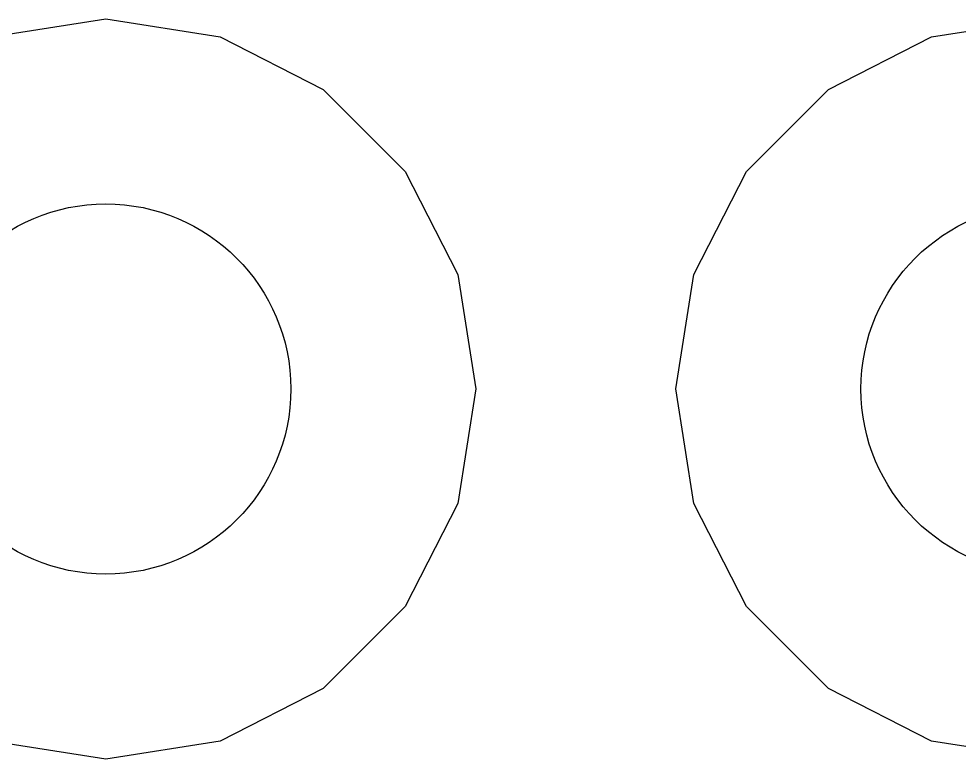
# Model space of a CAD drawing. Header units: millimetres. Extents: x -3894 to -3474, y -291 to 6.
# Drawn here: x -3722.044 to -3721.028, y -97.137 to -96.337 of the extents above; entities that cross this region are included whole.
import ezdxf

# ---------------------------------------------------------------- set-up
doc = ezdxf.new("R2010")
doc.units = ezdxf.units.MM
doc.layers.add('BLACK', color=7, linetype='Continuous')

msp = doc.modelspace()

# ---------------------------------------------------------------- linework, layer by layer
at = {"layer": 'BLACK', "linetype": 'Continuous'}
for p, q in [((-3722.0738, -96.3564), (-3721.9501, -96.3368)), ((-3721.9501, -96.3368), (-3721.8265, -96.3564)), ((-3721.0578, -96.3564), (-3720.9341, -96.3368)), ((-3721.8265, -96.3564), (-3721.715, -96.4132)), ((-3721.1693, -96.4132), (-3721.0578, -96.3564)), ((-3721.715, -96.4132), (-3721.6265, -96.5017)), ((-3721.2578, -96.5017), (-3721.1693, -96.4132)), ((-3721.6265, -96.5017), (-3721.5697, -96.6132)), ((-3721.3146, -96.6132), (-3721.2578, -96.5017)), ((-3721.5697, -96.6132), (-3721.5501, -96.7368)), ((-3721.3341, -96.7368), (-3721.3146, -96.6132)), ((-3721.5501, -96.7368), (-3721.5697, -96.8604)), ((-3721.3146, -96.8604), (-3721.3341, -96.7368)), ((-3721.5697, -96.8604), (-3721.6265, -96.9719)), ((-3721.2578, -96.9719), (-3721.3146, -96.8604)), ((-3721.6265, -96.9719), (-3721.715, -97.0604)), ((-3721.1693, -97.0604), (-3721.2578, -96.9719)), ((-3721.715, -97.0604), (-3721.8265, -97.1172)), ((-3721.0578, -97.1172), (-3721.1693, -97.0604)), ((-3721.9501, -97.1368), (-3722.0738, -97.1172)), ((-3721.8265, -97.1172), (-3721.9501, -97.1368)), ((-3720.9341, -97.1368), (-3721.0578, -97.1172))]:
    msp.add_line(p, q, dxfattribs=at)
at = {"layer": 'BLACK'}
for centre in [(-3721.9501, -96.7368), (-3720.9341, -96.7368)]:
    msp.add_circle(centre, 0.2, dxfattribs=at)

doc.saveas('drawing.dxf')
